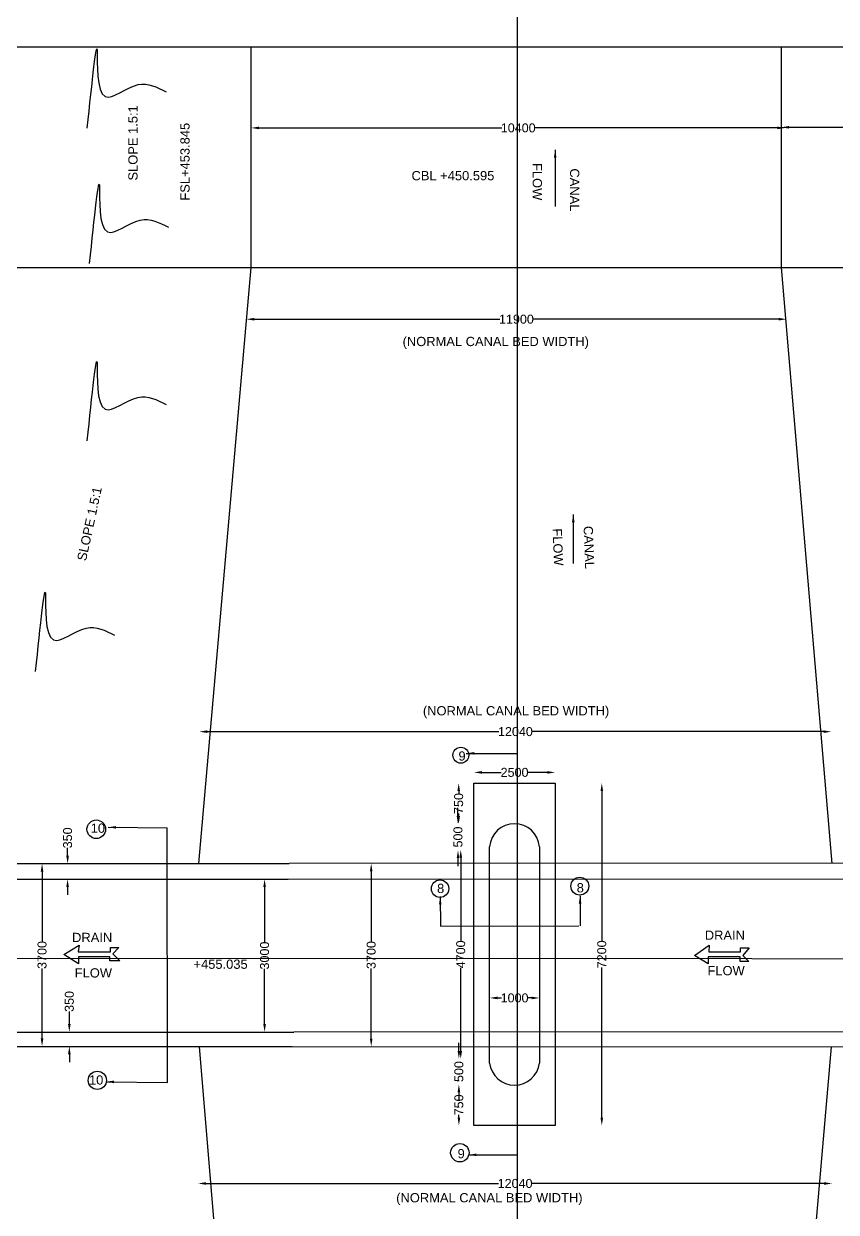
# Model space of a CAD drawing. Header units: millimetres. Extents: x 2131494 to 2227724, y 45602859 to 45663843.
# Drawn here: x 2165898 to 2181295, y 45618483 to 45640999 of the extents above; entities that cross this region are included whole.
import ezdxf

# ---------------------------------------------------------------- set-up
doc = ezdxf.new("R2010")
doc.units = ezdxf.units.MM
doc.header["$MEASUREMENT"] = 0
doc.header["$PDMODE"] = 32
doc.header["$PDSIZE"] = 300
doc.layers.add('DIMENSIONS', color=7, linetype='Continuous')
doc.layers.add('DRAWING', color=2, linetype='Continuous')
doc.styles.get("Standard").update_dxf_attribs({"font": 'arial.ttf', "height": 170})
doc.dimstyles.get("Standard").update_dxf_attribs({"dimtxt": 150, "dimasz": 150, "dimexe": 0.18, "dimexo": 0.0625, "dimgap": 0.09, "dimtad": 0, "dimdec": 0, "dimzin": 0, "dimdsep": 46, "dimtxsty": 'Standard', "dimcen": 0.09, "dimse1": 1, "dimse2": 1, "dimadec": 0, "dimazin": 0, "dimtfac": 1, "dimtdec": 0, "dimtofl": 0, "dimtmove": 0, "dimatfit": 3, "dimfxl": 1, "dimtolj": 1, "dimtzin": 0, "dimarcsym": 0})

# ---------------------------------------------------------------- blocks, each defined once
blk = doc.blocks.new('*D100')
at = {"layer": 'Defpoints', "color": 0, "transparency": 16777216}
for p in [(2180252, 45639088), (2180252, 45639038), (2184955, 45639023)]:
    blk.add_point(p, dxfattribs=at)
at = {"layer": 'DIMENSIONS', "color": 0, "lineweight": -2, "transparency": 16777216}
for p, q in [((2180402, 45639038), (2182345, 45639038)), ((2184805, 45639038), (2182861, 45639038))]:
    blk.add_line(p, q, dxfattribs=at)
at = {"layer": 'DIMENSIONS', "color": 0, "transparency": 16777216}
for points in [[(2180402, 45639063), (2180402, 45639013), (2180252, 45639038)], [(2184805, 45639063), (2184805, 45639013), (2184955, 45639038)]]:
    blk.add_solid(points, dxfattribs=at)
at = {"layer": 'DIMENSIONS', "color": 0, "transparency": 16777216, "insert": (2182603, 45639038), "char_height": 170, "attachment_point": 5}
blk.add_mtext('\\A1;4875', dxfattribs=at)
blk = doc.blocks.new('*D101')
at = {"layer": 'Defpoints', "color": 0, "transparency": 16777216}
for p in [(2170208, 45639026), (2170208, 45639026), (2180327, 45639026)]:
    blk.add_point(p, dxfattribs=at)
at = {"layer": 'DIMENSIONS', "color": 0, "lineweight": -2, "transparency": 16777216}
for p, q in [((2170358, 45639026), (2174956, 45639026)), ((2180177, 45639026), (2175579, 45639026))]:
    blk.add_line(p, q, dxfattribs=at)
at = {"layer": 'DIMENSIONS', "color": 0, "transparency": 16777216}
for points in [[(2170358, 45639051), (2170358, 45639001), (2170208, 45639026)], [(2180177, 45639051), (2180177, 45639001), (2180327, 45639026)]]:
    blk.add_solid(points, dxfattribs=at)
at = {"layer": 'DIMENSIONS', "color": 0, "transparency": 16777216, "insert": (2175268, 45639026), "char_height": 170, "attachment_point": 5}
blk.add_mtext('\\A1;10400', dxfattribs=at)
blk = doc.blocks.new('*D119')
at = {"layer": 'Defpoints', "color": 0, "transparency": 16777216}
for p in [(2166898, 45621898), (2166762, 45621625), (2166898, 45621625)]:
    blk.add_point(p, dxfattribs=at)
at = {"layer": 'DIMENSIONS', "color": 0, "lineweight": -2, "transparency": 16777216}
for p, q in [((2166762, 45622048), (2166762, 45622289)), ((2166762, 45621475), (2166762, 45621325))]:
    blk.add_line(p, q, dxfattribs=at)
at = {"layer": 'DIMENSIONS', "color": 0, "transparency": 16777216}
for points in [[(2166737, 45622048), (2166787, 45622048), (2166762, 45621898)], [(2166737, 45621475), (2166787, 45621475), (2166762, 45621625)]]:
    blk.add_solid(points, dxfattribs=at)
at = {"layer": 'DIMENSIONS', "color": 0, "transparency": 16777216, "insert": (2166762, 45622477), "char_height": 170, "attachment_point": 5, "rotation": 90}
blk.add_mtext('\\A1;350', dxfattribs=at)
blk = doc.blocks.new('*D120')
at = {"layer": 'Defpoints', "color": 0, "transparency": 16777216}
for p in [(2166245, 45625088), (2166245, 45621625), (2166245, 45621625)]:
    blk.add_point(p, dxfattribs=at)
at = {"layer": 'DIMENSIONS', "color": 0, "lineweight": -2, "transparency": 16777216}
for p, q in [((2166245, 45624938), (2166245, 45623610)), ((2166245, 45621775), (2166245, 45623103))]:
    blk.add_line(p, q, dxfattribs=at)
at = {"layer": 'DIMENSIONS', "color": 0, "transparency": 16777216}
for points in [[(2166220, 45624938), (2166270, 45624938), (2166245, 45625088)], [(2166220, 45621775), (2166270, 45621775), (2166245, 45621625)]]:
    blk.add_solid(points, dxfattribs=at)
at = {"layer": 'DIMENSIONS', "color": 0, "transparency": 16777216, "insert": (2166245, 45623357), "char_height": 170, "attachment_point": 5, "rotation": 90}
blk.add_mtext('\\A1;3700', dxfattribs=at)
blk = doc.blocks.new('*D127')
at = {"layer": 'Defpoints', "color": 0, "transparency": 16777216}
for p in [(2166729, 45625088), (2167216, 45625088), (2167216, 45624794)]:
    blk.add_point(p, dxfattribs=at)
at = {"layer": 'DIMENSIONS', "color": 0, "lineweight": -2, "transparency": 16777216}
for p, q in [((2166729, 45625238), (2166729, 45625388)), ((2166729, 45624644), (2166729, 45624494))]:
    blk.add_line(p, q, dxfattribs=at)
at = {"layer": 'DIMENSIONS', "color": 0, "transparency": 16777216}
for points in [[(2166704, 45625238), (2166754, 45625238), (2166729, 45625088)], [(2166704, 45624644), (2166754, 45624644), (2166729, 45624794)]]:
    blk.add_solid(points, dxfattribs=at)
at = {"layer": 'DIMENSIONS', "color": 0, "transparency": 16777216, "insert": (2166729, 45625576), "char_height": 170, "attachment_point": 5, "rotation": 90}
blk.add_mtext('\\A1;350', dxfattribs=at)
blk = doc.blocks.new('*D130')
at = {"layer": 'Defpoints', "color": 0, "transparency": 16777216}
for p in [(2170650, 45624794), (2170462, 45621898), (2170650, 45621898)]:
    blk.add_point(p, dxfattribs=at)
at = {"layer": 'DIMENSIONS', "color": 0, "lineweight": -2, "transparency": 16777216}
for p, q in [((2170462, 45624644), (2170462, 45623599)), ((2170462, 45622048), (2170462, 45623092))]:
    blk.add_line(p, q, dxfattribs=at)
at = {"layer": 'DIMENSIONS', "color": 0, "transparency": 16777216}
for points in [[(2170437, 45624644), (2170487, 45624644), (2170462, 45624794)], [(2170437, 45622048), (2170487, 45622048), (2170462, 45621898)]]:
    blk.add_solid(points, dxfattribs=at)
at = {"layer": 'DIMENSIONS', "color": 0, "transparency": 16777216, "insert": (2170462, 45623346), "char_height": 170, "attachment_point": 5, "rotation": 90}
blk.add_mtext('\\A1;3000', dxfattribs=at)
blk = doc.blocks.new('*D131')
at = {"layer": 'Defpoints', "color": 0, "transparency": 16777216}
for p in [(2172484, 45625089), (2172482, 45621624), (2172482, 45621624)]:
    blk.add_point(p, dxfattribs=at)
at = {"layer": 'DIMENSIONS', "color": 0, "lineweight": -2, "transparency": 16777216}
for p, q in [((2172482, 45624939), (2172482, 45623610)), ((2172482, 45621774), (2172482, 45623103))]:
    blk.add_line(p, q, dxfattribs=at)
at = {"layer": 'DIMENSIONS', "color": 0, "transparency": 16777216}
for points in [[(2172457, 45624939), (2172507, 45624939), (2172482, 45625089)], [(2172457, 45621774), (2172507, 45621774), (2172482, 45621624)]]:
    blk.add_solid(points, dxfattribs=at)
at = {"layer": 'DIMENSIONS', "color": 0, "transparency": 16777216, "insert": (2172482, 45623356), "char_height": 170, "attachment_point": 5, "rotation": 90}
blk.add_mtext('\\A1;3700', dxfattribs=at)
blk = doc.blocks.new('*D132')
at = {"layer": 'Defpoints', "color": 0, "transparency": 16777216}
for p in [(2174141, 45625348), (2174179, 45621391), (2174430, 45621391)]:
    blk.add_point(p, dxfattribs=at)
at = {"layer": 'DIMENSIONS', "color": 0, "lineweight": -2, "transparency": 16777216}
for p, q in [((2174179, 45625198), (2174179, 45623626)), ((2174179, 45621541), (2174179, 45623112))]:
    blk.add_line(p, q, dxfattribs=at)
at = {"layer": 'DIMENSIONS', "color": 0, "transparency": 16777216}
for points in [[(2174154, 45625198), (2174204, 45625198), (2174179, 45625348)], [(2174154, 45621541), (2174204, 45621541), (2174179, 45621391)]]:
    blk.add_solid(points, dxfattribs=at)
at = {"layer": 'DIMENSIONS', "color": 0, "transparency": 16777216, "insert": (2174179, 45623369), "char_height": 170, "attachment_point": 5, "rotation": 90}
blk.add_mtext('\\A1;4700', dxfattribs=at)
blk = doc.blocks.new('*D133')
at = {"layer": 'Defpoints', "color": 0, "transparency": 16777216}
for p in [(2174430, 45621391), (2174144, 45620906), (2174430, 45620906)]:
    blk.add_point(p, dxfattribs=at)
at = {"layer": 'DIMENSIONS', "color": 0, "lineweight": -2, "transparency": 16777216}
for p, q in [((2174144, 45621541), (2174144, 45621691)), ((2174144, 45620756), (2174144, 45620606))]:
    blk.add_line(p, q, dxfattribs=at)
at = {"layer": 'DIMENSIONS', "color": 0, "transparency": 16777216}
for points in [[(2174119, 45621541), (2174169, 45621541), (2174144, 45621391)], [(2174119, 45620756), (2174169, 45620756), (2174144, 45620906)]]:
    blk.add_solid(points, dxfattribs=at)
at = {"layer": 'DIMENSIONS', "color": 0, "transparency": 16777216, "insert": (2174144, 45621148), "char_height": 170, "attachment_point": 5, "rotation": 90}
blk.add_mtext('\\A1;500', dxfattribs=at)
blk = doc.blocks.new('*D134')
at = {"layer": 'Defpoints', "color": 0, "transparency": 16777216}
for p in [(2174430, 45620906), (2174144, 45620127), (2174430, 45620127)]:
    blk.add_point(p, dxfattribs=at)
at = {"layer": 'DIMENSIONS', "color": 0, "lineweight": -2, "transparency": 16777216}
for p, q in [((2174144, 45620756), (2174144, 45620704)), ((2174144, 45620277), (2174144, 45620330))]:
    blk.add_line(p, q, dxfattribs=at)
at = {"layer": 'DIMENSIONS', "color": 0, "transparency": 16777216}
for points in [[(2174119, 45620756), (2174169, 45620756), (2174144, 45620906)], [(2174119, 45620277), (2174169, 45620277), (2174144, 45620127)]]:
    blk.add_solid(points, dxfattribs=at)
at = {"layer": 'DIMENSIONS', "color": 0, "transparency": 16777216, "insert": (2174144, 45620517), "char_height": 170, "attachment_point": 5, "rotation": 90}
blk.add_mtext('\\A1;750', dxfattribs=at)
blk = doc.blocks.new('*D135')
at = {"layer": 'Defpoints', "color": 0, "transparency": 16777216}
for p in [(2174726, 45622500), (2175671, 45622543), (2175671, 45622500)]:
    blk.add_point(p, dxfattribs=at)
at = {"layer": 'DIMENSIONS', "color": 0, "lineweight": -2, "transparency": 16777216}
for p, q in [((2174876, 45622543), (2174953, 45622543)), ((2175521, 45622543), (2175444, 45622543))]:
    blk.add_line(p, q, dxfattribs=at)
at = {"layer": 'DIMENSIONS', "color": 0, "transparency": 16777216}
for points in [[(2174876, 45622568), (2174876, 45622518), (2174726, 45622543)], [(2175521, 45622568), (2175521, 45622518), (2175671, 45622543)]]:
    blk.add_solid(points, dxfattribs=at)
at = {"layer": 'DIMENSIONS', "color": 0, "transparency": 16777216, "insert": (2175199, 45622543), "char_height": 170, "attachment_point": 5}
blk.add_mtext('\\A1;1000', dxfattribs=at)
blk = doc.blocks.new('*D136')
at = {"layer": 'Defpoints', "color": 0, "transparency": 16777216}
for p in [(2175967, 45626612), (2175967, 45620127), (2176852, 45620127)]:
    blk.add_point(p, dxfattribs=at)
at = {"layer": 'DIMENSIONS', "color": 0, "lineweight": -2, "transparency": 16777216}
for p, q in [((2176852, 45626462), (2176852, 45623622)), ((2176852, 45620277), (2176852, 45623117))]:
    blk.add_line(p, q, dxfattribs=at)
at = {"layer": 'DIMENSIONS', "color": 0, "transparency": 16777216}
for points in [[(2176827, 45626462), (2176877, 45626462), (2176852, 45626612)], [(2176827, 45620277), (2176877, 45620277), (2176852, 45620127)]]:
    blk.add_solid(points, dxfattribs=at)
at = {"layer": 'DIMENSIONS', "color": 0, "transparency": 16777216, "insert": (2176852, 45623369), "char_height": 170, "attachment_point": 5, "rotation": 90}
blk.add_mtext('\\A1;7200', dxfattribs=at)
blk = doc.blocks.new('*D137')
at = {"layer": 'Defpoints', "color": 0, "transparency": 16777216}
for p in [(2174430, 45625842), (2174127, 45625342), (2174430, 45625342)]:
    blk.add_point(p, dxfattribs=at)
at = {"layer": 'DIMENSIONS', "color": 0, "lineweight": -2, "transparency": 16777216}
for p, q in [((2174127, 45625992), (2174127, 45626142)), ((2174127, 45625192), (2174127, 45625042))]:
    blk.add_line(p, q, dxfattribs=at)
at = {"layer": 'DIMENSIONS', "color": 0, "transparency": 16777216}
for points in [[(2174102, 45625992), (2174152, 45625992), (2174127, 45625842)], [(2174102, 45625192), (2174152, 45625192), (2174127, 45625342)]]:
    blk.add_solid(points, dxfattribs=at)
at = {"layer": 'DIMENSIONS', "color": 0, "transparency": 16777216, "insert": (2174127, 45625592), "char_height": 170, "attachment_point": 5, "rotation": 90}
blk.add_mtext('\\A1;500', dxfattribs=at)
blk = doc.blocks.new('*D138')
at = {"layer": 'Defpoints', "color": 0, "transparency": 16777216}
for p in [(2174430, 45626612), (2174140, 45625842), (2174430, 45625842)]:
    blk.add_point(p, dxfattribs=at)
at = {"layer": 'DIMENSIONS', "color": 0, "lineweight": -2, "transparency": 16777216}
for p, q in [((2174140, 45626462), (2174140, 45626414)), ((2174140, 45625992), (2174140, 45626040))]:
    blk.add_line(p, q, dxfattribs=at)
at = {"layer": 'DIMENSIONS', "color": 0, "transparency": 16777216}
for points in [[(2174115, 45626462), (2174165, 45626462), (2174140, 45626612)], [(2174115, 45625992), (2174165, 45625992), (2174140, 45625842)]]:
    blk.add_solid(points, dxfattribs=at)
at = {"layer": 'DIMENSIONS', "color": 0, "transparency": 16777216, "insert": (2174140, 45626227), "char_height": 170, "attachment_point": 5, "rotation": 90}
blk.add_mtext('\\A1;750', dxfattribs=at)
blk = doc.blocks.new('*D139')
at = {"layer": 'Defpoints', "color": 0, "transparency": 16777216}
for p in [(2175967, 45626816), (2174430, 45626612), (2175967, 45626612)]:
    blk.add_point(p, dxfattribs=at)
at = {"layer": 'DIMENSIONS', "color": 0, "lineweight": -2, "transparency": 16777216}
for p, q in [((2174580, 45626816), (2174943, 45626816)), ((2175817, 45626816), (2175454, 45626816))]:
    blk.add_line(p, q, dxfattribs=at)
at = {"layer": 'DIMENSIONS', "color": 0, "transparency": 16777216}
for points in [[(2174580, 45626841), (2174580, 45626791), (2174430, 45626816)], [(2175817, 45626841), (2175817, 45626791), (2175967, 45626816)]]:
    blk.add_solid(points, dxfattribs=at)
at = {"layer": 'DIMENSIONS', "color": 0, "transparency": 16777216, "insert": (2175199, 45626816), "char_height": 170, "attachment_point": 5}
blk.add_mtext('\\A1;2500', dxfattribs=at)
blk = doc.blocks.new('*D140')
at = {"layer": 'Defpoints', "color": 0, "transparency": 16777216}
for p in [(2169225, 45627589), (2181204, 45627589), (2181204, 45627588)]:
    blk.add_point(p, dxfattribs=at)
at = {"layer": 'DIMENSIONS', "color": 0, "lineweight": -2, "transparency": 16777216}
for p, q in [((2169375, 45627588), (2174903, 45627588)), ((2181054, 45627588), (2175526, 45627588))]:
    blk.add_line(p, q, dxfattribs=at)
at = {"layer": 'DIMENSIONS', "color": 0, "transparency": 16777216}
for points in [[(2169375, 45627613), (2169375, 45627563), (2169225, 45627588)], [(2181054, 45627613), (2181054, 45627563), (2181204, 45627588)]]:
    blk.add_solid(points, dxfattribs=at)
at = {"layer": 'DIMENSIONS', "color": 0, "transparency": 16777216, "insert": (2175215, 45627588), "char_height": 170, "attachment_point": 5}
blk.add_mtext('\\A1;12040', dxfattribs=at)
blk = doc.blocks.new('*D183')
at = {"layer": 'Defpoints', "color": 0, "transparency": 16777216}
for p in [(2169203, 45619125), (2181214, 45619119), (2181214, 45619028)]:
    blk.add_point(p, dxfattribs=at)
at = {"layer": 'DIMENSIONS', "color": 0, "lineweight": -2, "transparency": 16777216}
for p, q in [((2169353, 45619028), (2174897, 45619028)), ((2181064, 45619028), (2175521, 45619028))]:
    blk.add_line(p, q, dxfattribs=at)
at = {"layer": 'DIMENSIONS', "color": 0, "transparency": 16777216}
for points in [[(2169353, 45619053), (2169353, 45619003), (2169203, 45619028)], [(2181064, 45619053), (2181064, 45619003), (2181214, 45619028)]]:
    blk.add_solid(points, dxfattribs=at)
at = {"layer": 'DIMENSIONS', "color": 0, "transparency": 16777216, "insert": (2175209, 45619028), "char_height": 170, "attachment_point": 5}
blk.add_mtext('\\A1;12040', dxfattribs=at)
blk = doc.blocks.new('*D187')
at = {"layer": 'Defpoints', "color": 0, "transparency": 16777216}
for p in [(2170115, 45635323), (2180352, 45635402), (2180352, 45635199)]:
    blk.add_point(p, dxfattribs=at)
at = {"layer": 'DIMENSIONS', "color": 0, "lineweight": -2, "transparency": 16777216}
for p, q in [((2170265, 45635402), (2174922, 45635402)), ((2180202, 45635402), (2175545, 45635402))]:
    blk.add_line(p, q, dxfattribs=at)
at = {"layer": 'DIMENSIONS', "color": 0, "transparency": 16777216}
for points in [[(2170265, 45635427), (2170265, 45635377), (2170115, 45635402)], [(2180202, 45635427), (2180202, 45635377), (2180352, 45635402)]]:
    blk.add_solid(points, dxfattribs=at)
at = {"layer": 'DIMENSIONS', "color": 0, "transparency": 16777216, "insert": (2175234, 45635402), "char_height": 170, "attachment_point": 5}
blk.add_mtext('\\A1;11900', dxfattribs=at)

msp = doc.modelspace()

# ---------------------------------------------------------------- linework, layer by layer
at = {"layer": 'DIMENSIONS', "color": 0}
for points in [[(2175246.4, 45662543.7), (2175246.4, 45605991.5)], [(2155595.7, 45636382.4), (2191117.1, 45636382.4), (2191117.1, 45640560.2)], [(2169215.6, 45625088.3), (2170208.4, 45636382.4), (2170208.4, 45640560.2)], [(2180251.6, 45640560.2), (2180251.6, 45636382.4), (2181209.7, 45625093.4)], [(2174725.9, 45621308.9), (2174725.9, 45625408.1)], [(2175671.2, 45625408.1), (2175671.2, 45621308.9)], [(2162524.4, 45623295.7), (2162524.4, 45625088.3), (2170925.6, 45625088.3)], [(2187906.1, 45625096.7), (2170925.6, 45625088.3)], [(2155903.9, 45624793.5), (2170909, 45624793.5)], [(2170909, 45624793.5), (2191400.2, 45624801.5)], [(2166932.1, 45623414.2), (2167544.2, 45623414.2), (2167544.2, 45623499.8), (2167701.3, 45623499.8), (2167584.7, 45623376.2), (2167720.1, 45623248.5), (2167530, 45623248.5), (2167530, 45623324.6), (2166932.4, 45623324.6), (2166932.4, 45623189.5), (2166660, 45623366.9), (2166947.9, 45623545.3), (2166932.1, 45623414.2)], [(2178882.3, 45623414.3), (2179478.2, 45623414.3), (2179478.2, 45623494.2), (2179641.8, 45623494.2), (2179526.1, 45623347.9), (2179638.2, 45623236.6), (2179476.1, 45623236.6), (2179476.1, 45623320.3), (2178864.6, 45623320.3), (2178864.6, 45623190.7), (2178610.8, 45623348.2), (2178887.6, 45623544.2), (2178882.3, 45623414.3)], [(2136051.8, 45623306.6), (2208782.8, 45623276.5)], [(2162524.4, 45623295.7), (2162524.4, 45621624.7), (2170983.5, 45621624.7)], [(2160830.7, 45621897.7), (2171014.8, 45621897.7)], [(2197661.8, 45618778.5), (2191400.2, 45621898.9), (2171014.8, 45621897.7)], [(2169221.2, 45621624.7), (2170163, 45610314.2), (2170163, 45605991.5)], [(2170983.5, 45621624.7), (2187906.1, 45621614.6)], [(2181196.1, 45621618.6), (2180219.5, 45610318.8), (2180219.5, 45605991.5)]]:
    msp.add_lwpolyline(points, dxfattribs=at)
msp.add_lwpolyline([(2174429.7, 45626611.9), (2175967.3, 45626611.9), (2175967.3, 45620127), (2174429.7, 45620127)], close=True, dxfattribs=at)
for centre, radius in [((2174181.3, 45627141.9), 150.7), ((2167272, 45625738.7), 176.4), ((2173786.5, 45624613.6), 164.6), ((2176435, 45624661.4), 169.6), ((2167292.7, 45620981.5), 172.4), ((2174161.9, 45619611.2), 174.3)]:
    msp.add_circle(centre, radius, dxfattribs=at)
for centre, radius, start, end in [((2175198.5, 45625370.6), 474.1, 4.5336, 175.4664), ((2175198.5, 45621368.4), 476.4, 187.17654, 352.82346)]:
    msp.add_arc(centre, radius, start, end, dxfattribs=at)
for points in [[(2167100.9, 45639021.4), (2167291.2, 45640465.5), (2167442.6, 45639621.8), (2168063.1, 45639845.6), (2168595.8, 45639709.5)], [(2167144.5, 45636455.8), (2167334.7, 45637899.9), (2167486.1, 45637056.2), (2168106.6, 45637280), (2168639.4, 45637143.9)], [(2167100.1, 45633097.4), (2167290.4, 45634541.5), (2167441.8, 45633697.8), (2168062.3, 45633921.6), (2168595, 45633785.5)], [(2166120.8, 45628727.2), (2166311.1, 45630171.3), (2166462.4, 45629327.6), (2167082.9, 45629551.3), (2167615.7, 45629415.3)]]:
    msp.add_spline(points, degree=3, dxfattribs=at)
at = {"layer": 'DRAWING', "color": 0}
msp.add_lwpolyline([(2132776.2, 45640560.2), (2210742.5, 45640560.2), (2210742.5, 45605991.5), (2132776.2, 45605991.5)], close=True, dxfattribs=at)

# ---------------------------------------------------------------- texts
at = {"layer": 'DIMENSIONS', "color": 0}
for s, rotation, p in [('SLOPE 1.5:1', 90, (2168054.3, 45638028.9)), ('FSL+453.845', 90, (2169040.6, 45637648.3)), ('FLOW', 270, (2175542.5, 45638361.2)), (' CANAL', 270, (2176250.5, 45638327.1)), ('SLOPE 1.5:1', 77.72204, (2167077.3, 45630810.3)), ('FLOW', 272.17794, (2175920.1, 45631435.8)), (' CANAL', 272.17794, (2176504.2, 45631551)), ('10', 0.81077, (2167135.1, 45620899.5))]:
    msp.add_text(s, height=175, rotation=rotation, dxfattribs=at).set_placement(p)
for s, p in [('CBL +450.595', (2173246.2, 45638033.9)), ('(NORMAL CANAL BED WIDTH)', (2173077.2, 45634892.5)), ('(NORMAL CANAL BED WIDTH)', (2173461.9, 45627896.1)), ('9', (2174135.7, 45627039)), ('10', (2167166.6, 45625672.3)), ('8', (2173730.5, 45624530.9)), ('8', (2176376.2, 45624543.8)), ('DRAIN', (2166814.1, 45623602.2)), ('DRAIN', (2178803.9, 45623644.8)), ('FLOW', (2166864.4, 45622930.6)), ('+455.035', (2169115, 45623095.3)), ('FLOW', (2178854.2, 45622973.1)), ('9', (2174119.4, 45619505.9)), ('(NORMAL CANAL BED WIDTH)', (2172956.1, 45618670.9))]:
    msp.add_text(s, height=175, dxfattribs=at).set_placement(p)

# ---------------------------------------------------------------- dimensions: what is measured, and where the dimension line sits
for base, p1, p2, text, picture, middle in [((2170208.4, 45639025.8), (2180326.6, 45639025.8), (2170208.4, 45639025.8), '10400', '*D101', (2175267.5, 45639025.8)), ((2180251.6, 45639038.3), (2184954.7, 45639023.1), (2180251.6, 45639088.1), '4875', '*D100', (2182603.1, 45639038.3)), ((2180352, 45635402.2), (2170115.3, 45635322.7), (2180352, 45635199.5), '11900', '*D187', (2175233.6, 45635402.2)), ((2181204.3, 45627587.7), (2169225.4, 45627589.3), (2181204.3, 45627588.7), '12040', '*D140', (2175214.8, 45627587.7)), ((2175967.3, 45626816.2), (2174429.7, 45626611.9), (2175967.3, 45626611.9), '2500', '*D139', (2175198.5, 45626816.2)), ((2175671.2, 45622542.6), (2174725.9, 45622500.2), (2175671.2, 45622500.2), '1000', '*D135', (2175198.5, 45622542.6)), ((2181214.4, 45619028), (2169203.5, 45619125), (2181214.4, 45619119.5), '12040', '*D183', (2175208.9, 45619028))]:
    dim = msp.add_linear_dim(base=base, p1=p1, p2=p2, text=text, dimstyle='Standard', override={"dimtxt": 175}, dxfattribs=at)
    dim.commit()
    dim.dimension.update_dxf_attribs({"geometry": picture, "text_midpoint": middle})
for base, p1, p2, text, picture, middle in [((2174139.9, 45625842.1), (2174429.7, 45626611.9), (2174429.7, 45625842.1), '750', '*D138', (2174139.9, 45626227)), ((2176851.8, 45620127), (2175967.3, 45626611.9), (2175967.3, 45620127), '7200', '*D136', (2176851.8, 45623369.5)), ((2174127.4, 45625342.3), (2174429.7, 45625842.1), (2174429.7, 45625342.3), '500', '*D137', (2174127.4, 45625592.2)), ((2166728.9, 45625088.3), (2167215.8, 45624793.5), (2167215.8, 45625088.3), '350', '*D127', (2166728.9, 45625575.8)), ((2174179.2, 45621390.5), (2174140.6, 45625347.8), (2174429.7, 45621390.5), '4700', '*D132', (2174179.2, 45623369.1)), ((2166244.5, 45621624.7), (2166244.5, 45625088.3), (2166244.5, 45621624.7), '3700', '*D120', (2166244.5, 45623356.5)), ((2172481.8, 45621623.8), (2172483.8, 45625089.1), (2172481.8, 45621623.8), '3700', '*D131', (2172481.8, 45623356.5)), ((2170462.1, 45621897.7), (2170650.4, 45624793.5), (2170650.4, 45621897.7), '3000', '*D130', (2170462.1, 45623345.6)), ((2174144, 45620906.3), (2174429.7, 45621390.5), (2174429.7, 45620906.3), '500', '*D133', (2174144, 45621148.4)), ((2174144, 45620127), (2174429.7, 45620906.3), (2174429.7, 45620127), '750', '*D134', (2174144, 45620516.7))]:
    dim = msp.add_linear_dim(base=base, p1=p1, p2=p2, angle=90, text=text, dimstyle='Standard', override={"dimtxt": 175}, dxfattribs=at)
    dim.commit()
    dim.dimension.update_dxf_attribs({"geometry": picture, "text_midpoint": middle})
dim = msp.add_linear_dim(base=(2166761.5, 45621624.7), p1=(2166897.8, 45621897.7), p2=(2166897.8, 45621624.7), angle=90, text='350', dimstyle='Standard', override={"dimtxt": 175}, dxfattribs=at)
dim.commit()
dim.dimension.update_dxf_attribs({"geometry": '*D119', "text_midpoint": (2166761.5, 45622476.6), "dimtype": 160})

# ---------------------------------------------------------------- leaders
for points in [[(2175969.1, 45638613.2), (2175969.1, 45637538.6)], [(2176311.7, 45631704.9), (2176311.7, 45630776.9)], [(2174284, 45627176.9), (2175246.4, 45627176.9)], [(2167456, 45620954.3), (2168623.2, 45620943.8), (2168617.5, 45625767.9)], [(2167496.4, 45625776.3), (2168617.5, 45625767.9)], [(2173789.1, 45624464), (2173796.5, 45623903.5), (2176418, 45623910.9)], [(2176440.1, 45624478.8), (2176441.7, 45623910.9)], [(2174325.5, 45619570.8), (2175246.4, 45619570.8)]]:
    msp.add_leader(points, dimstyle='Standard', override={"dimtxt": 175}, dxfattribs=at)

doc.saveas('drawing.dxf')
